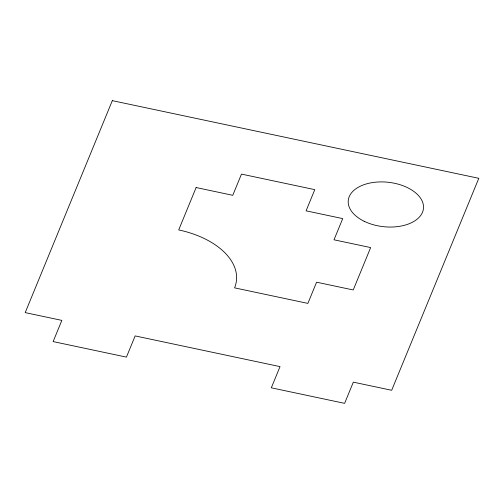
<?xml version="1.0" encoding="UTF-8"?>
<svg xmlns="http://www.w3.org/2000/svg" width="504" height="504" viewBox="0 0 504 504"><rect width="100%" height="100%" fill="white"/><g stroke="black" fill="none" stroke-linecap="round" stroke-linejoin="round"><path stroke-width="0.76" d="M112.316 100.649L25.2 312.619L61.847 320.387L53.134 341.58L126.435 357.115L135.148 335.916L280.029 366.622L271.316 387.815L344.616 403.351L353.323 382.152L391.684 390.279L478.8 178.315L112.316 100.649M196.125 187.538L178.706 229.931A75.625 44.667 6.2 0 1 234.574 287.86L307.875 303.395L316.588 282.196L353.235 289.964L370.654 247.571L334.007 239.803L342.72 218.604L306.073 210.836L314.786 189.643L241.485 174.107L232.772 195.306L196.125 187.538M364.146 221.269A37.813 22.334 6.2 0 0 423.373 209.147A37.813 22.334 6.2 0 0 370.049 183.015A37.813 22.334 6.2 0 0 364.146 221.269"/></g></svg>
